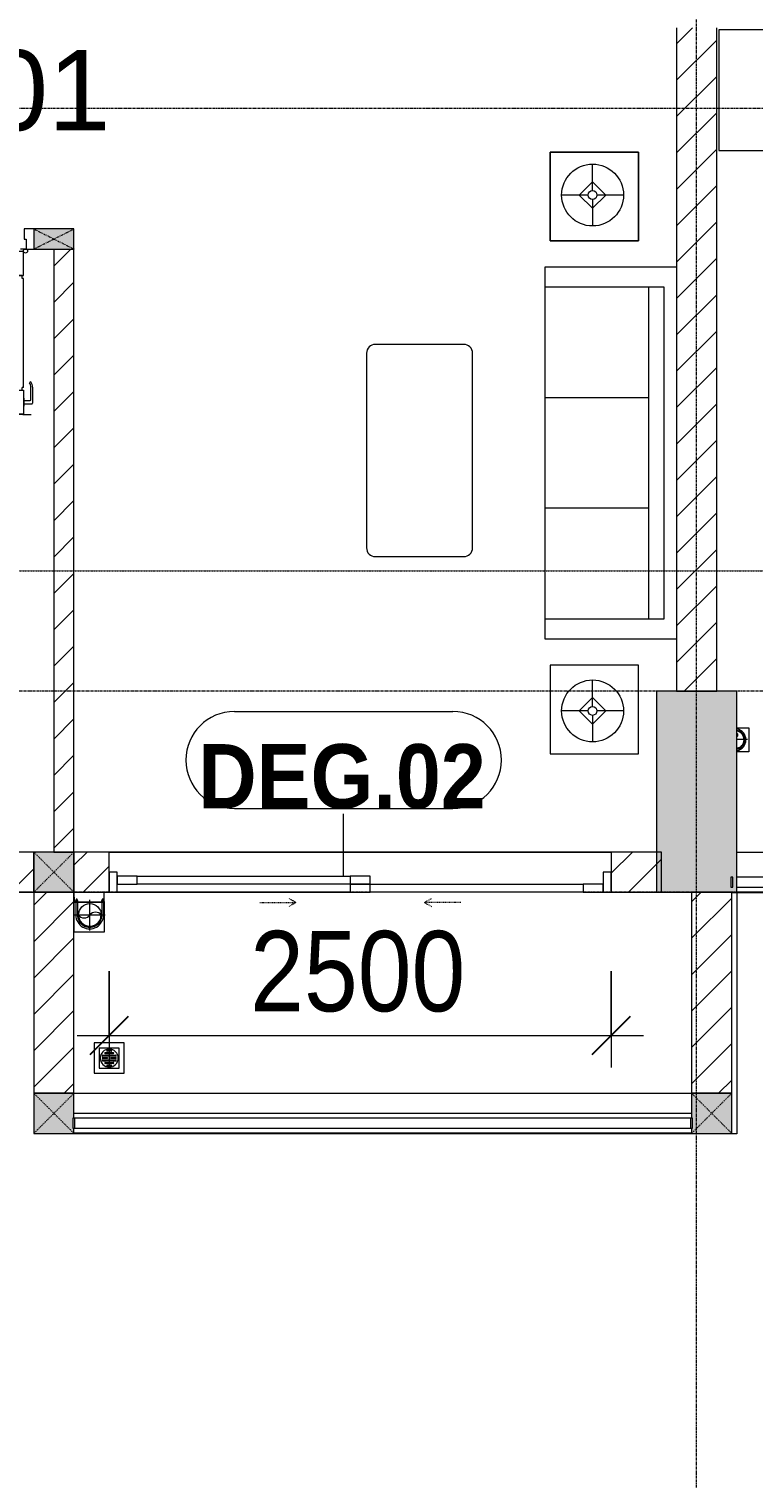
# Model space of a CAD drawing. Header units: millimetres. Extents: x 962 to 241049, y -15958 to 84407.
# Drawn here: x 112607 to 116212, y 21622 to 28832 of the extents above; entities that cross this region are included whole.
import ezdxf

# ---------------------------------------------------------------- set-up
doc = ezdxf.new("R2010")
doc.units = ezdxf.units.MM
for name, pattern in [('Dash', [6, 3, -3]), ('Dash Dot 3_16_', [7.9375, 4.7625, -1.5875, 0, -1.5875]), ('Grid Line', [22.225, 12.7, -3.175, 3.175, -3.175]), ('IMPORT-CENTER _3_', [10.16, 6.35, -1.27, 1.27, -1.27])]:
    doc.linetypes.add(name, pattern=pattern)
for name, color, linetype, lineweight in [('0-1', 7, 'Continuous', 5), ('A-ANNO-DIMS', 211, 'Continuous', 9), ('A-ANNO-DIMS-160', 211, 'Continuous', 9), ('A-AREA-IDEN', 2, 'Continuous', 9), ('A-DETL-GENF-1', 9, 'Continuous', 9), ('A-DOOR', 31, 'Continuous', 9), ('A-DOOR-1', 254, 'Continuous', 9), ('A-DOOR-2', 9, 'Continuous', 9), ('A-DOOR-FRAM', 31, 'Continuous', 9), ('A-DOOR-HDLN', 31, 'Dash', 9), ('A-DOOR-IDEN', 31, 'Continuous', 9), ('A-FLOR-1', 250, 'Continuous', 9), ('A-FLOR-2', 9, 'Continuous', 9), ('A-FLOR-HRAL', 11, 'Continuous', 9), ('A-FLOR-HRAL-1', 254, 'Continuous', 9), ('A-FLOR-HRAL-2', 9, 'Continuous', 9), ('A-WALL', 113, 'Continuous', 9), ('A-WALL-1', 253, 'Continuous', 18), ('A-WALL-2', 9, 'Continuous', 9), ('A-WALL-3', 113, 'Continuous', 18), ('A-WALL-PATT-1', 10, 'Continuous', 9), ('A-WALL-PATT-2', 111, 'Continuous', 9), ('G-ANNO-SYMB-1', 111, 'Dash Dot 3_16_', 18), ('G-IMPT', 8, 'Continuous', 9), ('G-IMPT-1', 254, 'Continuous', 9), ('G-IMPT-2', 8, 'IMPORT-CENTER _3_', 9), ('I-FURN', 30, 'Continuous', 9), ('I-FURN-1', 254, 'Continuous', 9), ('M-EQPM', 50, 'Continuous', 9), ('S-COLS', 52, 'Continuous', 9), ('S-COLS-1', 52, 'Continuous', 5), ('S-COLS-2', 7, 'Continuous', 18), ('S-COLS-4', 254, 'Continuous', 9), ('S-COLS-5', 253, 'Continuous', 18), ('S-COLS-6', 52, 'Continuous', 18), ('S-COLS-7', 52, 'Dash', 9), ('S-COLS-HDLN', 52, 'Dash', 9), ('S-COLS-HDLN-1', 9, 'Dash', 9), ('S-GRID-1', 1, 'Grid Line', 9)]:
    doc.layers.add(name, color=color, linetype=linetype, lineweight=lineweight)
doc.styles.add('Arial_11', font='arial_0.ttf', dxfattribs={"height": 400})
doc.styles.add('Arial_B_5', font='arialbd_0.ttf', dxfattribs={"width": 0.9, "height": 320})
doc.styles.add('UTM Avo', font='UTM Avo.ttf', dxfattribs={"width": 0.9, "height": 400})
doc.dimstyles.new('1_Dim_chi_tiet_2_5', dxfattribs={"dimscale": 304.8, "dimtxt": 399.720379, "dimasz": 0.629921, "dimexe": 0.524934, "dimexo": 0.0625, "dimgap": 0.052493, "dimtad": 1, "dimdec": 0, "dimrnd": 5, "dimzin": 0, "dimdsep": 46, "dimtxsty": 'UTM Avo', "dimblk1": 'OBLIQUE', "dimblk2": 'OBLIQUE', "dimsah": 1, "dimcen": 0.09, "dimdle": 0.524934, "dimazin": 0, "dimtfac": 1, "dimtdec": 4, "dimtix": 1, "dimtmove": 0, "dimatfit": 3, "dimfxl": 1.049869, "dimfxlon": 1, "dimtvp": 1, "dimtolj": 1, "dimtzin": 0, "dimarcsym": 2})
pattern_1 = [(45, (63179.03, 0), (-90.50967, 90.50967), [])]

# ---------------------------------------------------------------- blocks, each defined once
blk = doc.blocks.new('NCV_TKTC_KET CAU_rvt-1-TKCS_MB TẦNG 1')
at = {"layer": 'S-COLS-1'}
h = blk.add_hatch(color=256, dxfattribs=at)
h.paths.add_polyline_path([(52891.5, 24536.9), (52952.6, 24536.9), (52952.6, 25536.9), (52552.6, 25536.9), (52552.6, 24536.9)])
h.paths.add_polyline_path([(52932.6, 24561.9), (52922.6, 24561.9), (52922.6, 24611.9), (52932.6, 24611.9)])
at = {"layer": 'A-FLOR-1'}
for p, q in [((49442.6, 24536.9), (49452.6, 24536.9)), ((52927.6, 24535.3), (54052.6, 24535.3)), ((49652.6, 23336.9), (52727.6, 23336.9))]:
    blk.add_line(p, q, dxfattribs=at)
at = {"layer": 'S-COLS-2'}
for p, q in [((52952.6, 25536.9), (52552.6, 25536.9)), ((52552.6, 25536.9), (52552.6, 24536.9)), ((52952.6, 24536.9), (52952.6, 25536.9)), ((52552.6, 24536.9), (52952.6, 24536.9))]:
    blk.add_line(p, q, dxfattribs=at)
blk = doc.blocks.new('MAY GIAT - MAY GIAT_dwg-348053-TKCS_MB TẦNG 1')
at = {"layer": 'G-IMPT-1', "flags": 128}
blk.add_lwpolyline([(5, 596.6), (5, 2.3), (605, 2.3), (605, 596.6)], close=True, dxfattribs=at)
blk = doc.blocks.new('MAY GIAT - MAY GIAT-348233-TKCS_MB TẦNG 1')
at = {"layer": 'I-FURN-1'}
for p, q in [((5, 596.6), (5, 2.3)), ((605, 596.6), (5, 596.6)), ((605, 2.3), (605, 596.6)), ((5, 2.3), (605, 2.3))]:
    blk.add_line(p, q, dxfattribs=at)
blk.add_blockref('MAY GIAT - MAY GIAT_dwg-348053-TKCS_MB TẦNG 1', (0, 0))
blk = doc.blocks.new('DOOR_CW_01 CANH MO-PANEL KINH - DIW_01-900x2200-CỬA GỖ VÂN LAMINATE-553393-TKCS_MB TẦNG 1')
at = {"layer": 'A-DETL-GENF-1'}
for p, q in [((-397, 872), (-357, 872)), ((-397, 752), (-397, 872)), ((-357, 872), (-357, 752)), ((-442, 737), (-442, 816.5)), ((-399, 820.5), (-438, 820.5)), ((-434, 799.5), (-434, 737)), ((-399, 803.5), (-430, 803.5)), ((-399, 831.8), (-397, 831.8)), ((-399, 792.2), (-399, 831.8)), ((-397, 792.2), (-397, 831.8)), ((-357, 792.2), (-357, 831.8)), ((-355, 831.8), (-357, 831.8)), ((-355, 792.2), (-355, 831.8)), ((-355, 820.5), (-316, 820.5)), ((-355, 803.5), (-324, 803.5)), ((-320, 799.5), (-320, 737)), ((-312, 737), (-312, 816.5)), ((-397, 792.2), (-399, 792.2)), ((-357, 752), (-397, 752)), ((-397, 738), (-391, 738)), ((-397, 738), (-397, 196)), ((-363, 752), (-391, 752)), ((-391, 752), (-391, 738)), ((-363, 738), (-363, 752)), ((-357, 738), (-363, 738)), ((-357, 792.2), (-355, 792.2)), ((-357, 196), (-357, 738)), ((-433.9, 711.2), (-427.3, 715.8)), ((-320.1, 711.2), (-326.7, 715.8)), ((-397, 196), (-391, 196)), ((-357, 182), (-397, 182)), ((-397, 182), (-397, 62)), ((-391, 196), (-391, 182)), ((-391, 182), (-363, 182)), ((-357, 196), (-363, 196)), ((-363, 182), (-363, 196)), ((-357, 62), (-357, 182)), ((-397, 62), (-357, 62))]:
    blk.add_line(p, q, dxfattribs=at)
blk.add_circle((-407, 60), 10, dxfattribs=at)
for centre, radius, start, end in [((-407, 60), 814, 360, 92), ((-438, 816.5), 4, 90, 180), ((-430, 799.5), 4, 90, 180), ((-324, 799.5), 4, 360, 90), ((-316, 816.5), 4, 0, 90), ((-397, 737), 45, 180, 215), ((-397, 737), 37, 180, 215), ((-357, 737), 37, 325, 0), ((-357, 737), 45, 325, 0)]:
    blk.add_arc(centre, radius, start, end, dxfattribs=at)
at = {"layer": 'A-DOOR-2'}
for p, q in [((-410, 50), (-448.4, 50)), ((-410, 0), (-410, 50)), ((-400, 0), (-410, 0)), ((-407, 50), (-382, 50)), ((-400, -50), (-400, 0)), ((410, 0), (400, 0)), ((400, 0), (400, -50)), ((450, 50), (410, 50)), ((410, 50), (410, 0)), ((450, -50), (450, 50)), ((-448.4, -50), (-400, -50)), ((400, -50), (450, -50))]:
    blk.add_line(p, q, dxfattribs=at)
blk = doc.blocks.new('LOBBY_SOFA_1 - LOBBY_SOFA_1-V10-TKCS_MB TẦNG 1')
at = {"layer": 'I-FURN'}
for p, q in [((-2556, -4.9), (-2556, -660)), ((-2457, -66), (-2457, -660)), ((-807, -66), (-2457, -66)), ((-807, -660), (-807, -66)), ((-708, -660), (-708, -4.9)), ((-807, -143), (-2457, -143)), ((-1907, -143), (-1907, -660)), ((-1357, -143), (-1357, -660)), ((-3128.2, -193.5), (-2688.2, -193.5)), ((-3128.2, -633.5), (-3128.2, -193.5)), ((-2688.2, -193.5), (-2688.2, -633.5)), ((-575.9, -193.5), (-575.9, -633.5)), ((-135.9, -193.5), (-575.9, -193.5)), ((-135.9, -633.5), (-135.9, -193.5)), ((-2915.4, -269), (-2915.4, -401)), ((-348.6, -269), (-348.6, -401)), ((-2915.4, -357), (-2981.4, -423)), ((-2849.4, -423), (-2915.4, -357)), ((-414.6, -423), (-348.6, -357)), ((-348.6, -357), (-282.6, -423)), ((-2937.4, -423), (-3069.4, -423)), ((-2981.4, -423), (-2915.4, -489)), ((-2915.4, -489), (-2849.4, -423)), ((-2893.4, -423), (-2761.4, -423)), ((-370.6, -423), (-502.6, -423)), ((-348.6, -489), (-414.6, -423)), ((-282.6, -423), (-348.6, -489)), ((-326.6, -423), (-194.6, -423)), ((-2915.4, -445), (-2915.4, -577)), ((-348.6, -445), (-348.6, -577)), ((-2688.2, -633.5), (-3128.2, -633.5)), ((-575.9, -633.5), (-135.9, -633.5)), ((-2556, -660), (-708, -660)), ((-2172.3, -1064.5), (-2172.3, -1504.5)), ((-1160.3, -1020.5), (-2128.3, -1020.5)), ((-1116.3, -1504.5), (-1116.3, -1064.5)), ((-2128.3, -1548.5), (-1160.3, -1548.5))]:
    blk.add_line(p, q, dxfattribs=at)
for centre, radius in [((-2915.4, -423), 154), ((-348.6, -423), 154), ((-2915.4, -423), 22), ((-348.6, -423), 22)]:
    blk.add_circle(centre, radius, dxfattribs=at)
for centre, start, end in [((-2128.3, -1064.5), 90, 180), ((-1160.3, -1064.5), 0, 90), ((-2128.3, -1504.5), 180, 270), ((-1160.3, -1504.5), 270, 0)]:
    blk.add_arc(centre, 44, start, end, dxfattribs=at)
at = {"layer": 'I-FURN-1'}
for p, q in [((-2556, -4.9), (-2556, -660)), ((-708, -660), (-708, -4.9)), ((-2688.2, -193.5), (-3128.2, -193.5)), ((-3128.2, -193.5), (-3128.2, -633.5)), ((-2688.2, -633.5), (-2688.2, -193.5)), ((-135.9, -193.5), (-575.9, -193.5)), ((-575.9, -193.5), (-575.9, -633.5)), ((-135.9, -633.5), (-135.9, -193.5)), ((-3128.2, -633.5), (-2688.2, -633.5)), ((-575.9, -633.5), (-135.9, -633.5)), ((-2556, -660), (-708, -660)), ((-2172.3, -1064.5), (-2172.3, -1504.5)), ((-1160.3, -1020.5), (-2128.3, -1020.5)), ((-1116.3, -1504.5), (-1116.3, -1064.5)), ((-2128.3, -1548.5), (-1160.3, -1548.5))]:
    blk.add_line(p, q, dxfattribs=at)
for centre, start, end in [((-2128.3, -1064.5), 90, 180), ((-1160.3, -1064.5), 0, 90), ((-2128.3, -1504.5), 180, 270), ((-1160.3, -1504.5), 270, 0)]:
    blk.add_arc(centre, 44, start, end, dxfattribs=at)
blk = doc.blocks.new('Railing - 50 x 10mm-457210-TKCS_MB TẦNG 1')
at = {"layer": 'A-FLOR-HRAL-2'}
for p, q in [((25, 5), (-25, 5)), ((-25, 5), (-25, -5)), ((25, -5), (25, 5)), ((-25, -5), (25, -5))]:
    blk.add_line(p, q, dxfattribs=at)
blk = doc.blocks.new('Railing - Railing-641392-TKCS_MB TẦNG 1')
at = {"layer": 'A-FLOR-HRAL-2'}
for p, q in [((31139.1, 15351.2), (30044.1, 15351.2)), ((30044.1, 15301.2), (31139.1, 15301.2))]:
    blk.add_line(p, q, dxfattribs=at)
at = {"rotation": 90.00000000000001}
for p in [(30019.1, 15326.2), (31144.1, 15326.2)]:
    blk.add_blockref('Railing - 50 x 10mm-457210-TKCS_MB TẦNG 1', p, dxfattribs=at)
blk = doc.blocks.new('G1_SOF - BO TRU - 100x200-745959-TKCS_MB TẦNG 1')
at = {"layer": 'S-COLS'}
blk.add_hatch(color=256, dxfattribs=at).paths.add_polyline_path([(50, -100), (50, 100), (-50, 100), (-50, -100)])
at = {"layer": 'S-COLS-5'}
for p, q in [((50, 100), (-50, 100)), ((-50, 100), (-50, -100)), ((50, -100), (50, 100)), ((-50, -100), (50, -100))]:
    blk.add_line(p, q, dxfattribs=at)
at = {"layer": 'S-COLS-HDLN-1'}
for p, q in [((50, 100), (-50, -100)), ((-50, 100), (50, -100))]:
    blk.add_line(p, q, dxfattribs=at)
blk = doc.blocks.new('NCV_TKTC_TANG 1_rvt-1-TKCS_MB TẦNG 1')
at = {"layer": 'A-WALL-PATT-1'}
h = blk.add_hatch(dxfattribs=at)
h.set_pattern_fill('FP_1', color=256, style=0, pattern_type=2)
h.set_pattern_definition([(45, (0, 0), (-90.50967, 90.50967), [])])
h.paths.add_polyline_path([(49652.6, 24736.9), (49652.6, 27736.9), (49552.6, 27736.9), (49552.6, 24736.9)])
at = {"layer": 'A-FLOR-2'}
for p, q in [((49827.6, 24736.9), (52327.6, 24736.9)), ((52327.6, 24736.9), (49827.6, 24736.9)), ((49867.6, 24536.9), (51027.6, 24536.9)), ((49652.6, 23536.9), (52727.6, 23536.9))]:
    blk.add_line(p, q, dxfattribs=at)
at = {"layer": 'A-WALL-1'}
for p, q in [((49552.6, 27736.9), (49552.6, 24736.9)), ((49652.6, 24736.9), (49652.6, 27736.9)), ((49552.6, 24736.9), (49652.6, 24736.9))]:
    blk.add_line(p, q, dxfattribs=at)
at = {"layer": 'A-WALL-2'}
for p, q in [((52952.6, 24736.9), (54052.2, 24736.9)), ((54052.2, 24536.9), (52952.6, 24536.9))]:
    blk.add_line(p, q, dxfattribs=at)
at = {"layer": 'A-DOOR-1', "rotation": 180}
blk.add_blockref('DOOR_CW_01 CANH MO-PANEL KINH - DIW_01-900x2200-CỬA GỖ VÂN LAMINATE-553393-TKCS_MB TẦNG 1', (49004.2, 27786.9), dxfattribs=at)
at = {"layer": 'A-FLOR-HRAL-1'}
blk.add_blockref('Railing - Railing-641392-TKCS_MB TẦNG 1', (22908.5, 9260.7), dxfattribs=at)
at = {"layer": 'I-FURN-1'}
for name, p, rotation in [('MAY GIAT - MAY GIAT-348233-TKCS_MB TẦNG 1', (53459.2, 28222), 90), ('LOBBY_SOFA_1 - LOBBY_SOFA_1-V10-TKCS_MB TẦNG 1', (52657.5, 25090.4), 270.0000000000005)]:
    blk.add_blockref(name, p, dxfattribs=dict(at, rotation=rotation))
at = {"layer": 'S-COLS-4', "rotation": 89.99999999999945}
blk.add_blockref('G1_SOF - BO TRU - 100x200-745959-TKCS_MB TẦNG 1', (49552.6, 27786.9), dxfattribs=at)
blk = doc.blocks.new('DEG_02-DEG_03 - DEG_02-2500x2400mm-CỬA ĐI 02 CÁNH TRƯỢT-625766-TKCS_MB TẦNG 1')
at = {"layer": 'A-DOOR'}
for p, q in [((-1110, 100), (-1210, 100)), ((-1210, 100), (-1210, 60)), ((-1110, 60), (-1110, 100)), ((-1110, 100), (-50, 100)), ((50, 100), (-50, 100)), ((-50, 100), (-50, 60)), ((50, 60), (50, 100)), ((-1210, 60), (-1110, 60)), ((-50, 60), (-1110, 60)), ((50, 60), (-50, 60)), ((-50, 60), (-50, 20)), ((-50, 60), (50, 60)), ((-50, 20), (50, 20)), ((50, 20), (50, 60)), ((50, 60), (1110, 60)), ((1110, 20), (50, 20)), ((1210, 60), (1110, 60)), ((1110, 60), (1110, 20)), ((1110, 20), (1210, 20)), ((1210, 20), (1210, 60))]:
    blk.add_line(p, q, dxfattribs=at)
at = {"layer": 'A-DOOR-FRAM'}
for p, q in [((-1210, 100), (-1250, 100)), ((-1250, 100), (-1250, 0)), ((-1210, 0), (-1210, 100)), ((1250, 100), (1210, 100)), ((1210, 100), (1210, 0)), ((1250, 0), (1250, 100)), ((-1250, 0), (-1210, 0)), ((1210, 0), (1250, 0))]:
    blk.add_line(p, q, dxfattribs=at)
at = {"layer": 'A-DOOR-HDLN'}
for p, q in [((-500.4, 151.1), (-320.4, 151.1)), ((-320.4, 151.1), (-355, 171.1)), ((-320.4, 151.1), (-355, 131.1)), ((320.4, 151.1), (355, 171.1)), ((320.4, 151.1), (355, 131.1)), ((500.4, 151.1), (320.4, 151.1))]:
    blk.add_line(p, q, dxfattribs=at)
blk = doc.blocks.new('Railing - 50 x 10mm-1251311-TKCS_MB TẦNG 1')
at = {"layer": 'A-FLOR-HRAL'}
for p, q in [((25, 5), (-25, 5)), ((-25, 5), (-25, -5)), ((25, -5), (25, 5)), ((-25, -5), (25, -5))]:
    blk.add_line(p, q, dxfattribs=at)
blk = doc.blocks.new('Railing - Railing-1602668-TKCS_MB TẦNG 1')
at = {"layer": 'A-FLOR-HRAL'}
for p, q in [((52722.6, 23412.4), (49657.6, 23412.4)), ((49657.6, 23362.4), (52722.6, 23362.4))]:
    blk.add_line(p, q, dxfattribs=at)
at = {"rotation": 90}
for p in [(49652.6, 23387.4), (52727.6, 23387.4)]:
    blk.add_blockref('Railing - 50 x 10mm-1251311-TKCS_MB TẦNG 1', p, dxfattribs=at)
blk = doc.blocks.new('TKTC_XREF_251221_MB TANG 1 - TKTC_XREF_260130_MB TANG 1_dwg_THU NUOC - THU NUOC-444531-TKCS_MB TẦNG 1-4202120-TKCS_MB TẦNG 1')
at = {"layer": 'M-EQPM'}
for p, q in [((-23.3, 10.8), (40.9, 10.8)), ((40.9, 4.8), (-23.3, 4.8)), ((-11, 23.3), (28.5, 23.3)), ((28.5, 17.3), (-11, 17.3)), ((-1.1, 35.6), (18.5, 35.6)), ((18.5, 29.6), (-1.1, 29.6)), ((-23.3, -13.6), (40.9, -13.6)), ((40.9, -19.6), (-23.3, -19.6)), ((-11, -26.1), (28.5, -26.1)), ((28.5, -32.1), (-11, -32.1)), ((-1.1, -38.5), (18.5, -38.5)), ((18.5, -44.5), (-1.1, -44.5))]:
    blk.add_line(p, q, dxfattribs=at)
at = {"layer": 'M-EQPM', "flags": 128}
for points in [[(83.7, -79.4), (83.7, 70.6), (-66.3, 70.6), (-66.3, -79.4)], [(58.7, -54.4), (58.7, 45.6), (-41.3, 45.6), (-41.3, -54.4)]]:
    blk.add_lwpolyline(points, close=True, dxfattribs=at)
for points in [[(-23.3, -1.2), (0.7, -1.2), (0.7, -7.2), (-23.3, -7.2)], [(40.9, -7.2), (16.7, -7.2), (16.7, -1.2), (40.9, -1.2)]]:
    blk.add_lwpolyline(points, dxfattribs=at)
at = {"layer": 'M-EQPM'}
for centre, radius, start, end in [((8.7, -4.4), 45, 360, 180), ((8.7, -4.4), 45, 360, 180), ((-23.3, 7.8), 3, 90, 270), ((-11, 20.3), 3, 90, 270), ((-1.1, 32.6), 3, 90, 270), ((18.5, 32.6), 3, 270, 90), ((28.5, 20.3), 3, 270, 90), ((40.9, 7.8), 3, 270, 90), ((8.7, -4.4), 45, 180, 360), ((8.7, -4.4), 45, 180, 360), ((-23.3, -4.2), 3, 90, 270), ((-23.3, -16.6), 3, 90, 270), ((-11, -29.1), 3, 90, 270), ((-1.1, -41.5), 3, 90, 270), ((18.5, -41.5), 3, 270, 90), ((28.5, -29.1), 3, 270, 90), ((40.9, -4.2), 3, 270, 90), ((40.9, -16.6), 3, 270, 90)]:
    blk.add_arc(centre, radius, start, end, dxfattribs=at)
blk = doc.blocks.new('TKTC_XREF_251221_MB TANG 1 - TKTC_XREF_260130_MB TANG 1_dwg_CUM U_DN100-4202112-TKCS_MB TẦNG 1')
at = {"layer": 'G-IMPT'}
blk.add_hatch(color=256, dxfattribs=at).paths.add_polyline_path([(0, 61), (0, 57), (14.8, 55.1), (28.5, 49.4), (40.3, 40.3), (49.4, 28.5), (55.1, 14.8), (57, 0), (55.1, -14.8), (49.4, -28.5), (40.3, -40.3), (28.5, -49.4), (14.8, -55.1), (0, -57), (0, -61), (15.8, -58.9), (30.5, -52.8), (43.1, -43.1), (52.8, -30.5), (59.7, -9.6), (61, 0), (58.9, 15.8), (52.8, 30.5), (43.1, 43.1), (30.5, 52.8), (15.8, 58.9)])
for p, q in [((-79.1, 66.6), (-79.1, 63.4)), ((-76.6, 66.6), (-76.6, 63.4)), ((-74.6, 66.6), (-74.6, 63.4)), ((-72.7, 69.3), (-72.7, 60.7)), ((-66.9, 67.9), (-71.7, 67.9)), ((-66.9, 62.1), (-71.7, 62.1)), ((-65, 69), (0, 69)), ((-79.1, -63.4), (-79.1, -66.6)), ((-76.6, -63.4), (-76.6, -66.6)), ((-74.6, -63.4), (-74.6, -66.6)), ((-72.7, -60.7), (-72.7, -69.3)), ((-66.9, -62.1), (-71.7, -62.1)), ((-66.9, -67.9), (-71.7, -67.9)), ((-65, -69), (0, -69))]:
    blk.add_line(p, q, dxfattribs=at)
at = {"layer": 'G-IMPT', "flags": 128}
for points in [[(-66.9, 70.8), (-66.9, 72.7), (-65, 72.7), (-65, 57.3), (-66.9, 57.3), (-66.9, 59.2)], [(-72.7, 67.6), (-78.1, 67.6), (-78.1, 62.4), (-72.7, 62.4)], [(-71.7, 59.2), (-66.9, 59.2), (-66.9, 70.8), (-71.7, 70.8)], [(-65, 61), (0, 61), (0, 57)], [(-72.7, -62.4), (-78.1, -62.4), (-78.1, -67.6), (-72.7, -67.6)], [(-71.7, -70.8), (-66.9, -70.8), (-66.9, -59.2), (-71.7, -59.2)], [(-66.9, -59.2), (-66.9, -57.3), (-65, -57.3), (-65, -72.7), (-66.9, -72.7), (-66.9, -70.8)], [(-65, -61), (0, -61), (0, -57)]]:
    blk.add_lwpolyline(points, dxfattribs=at)
at = {"layer": 'G-IMPT'}
for centre, radius, start, end in [((-78.1, 66.6), 0.96, 90, 180), ((-78.1, 63.4), 0.96, 180, 270), ((-71.1, 69.3), 1.56, 112.61986, 247.38014), ((-67.9, 65), 4.8, 143.1301, 216.8699), ((-71.1, 60.7), 1.56, 112.61986, 247.38014), ((0, 0), 69, 270, 90), ((0, 0), 61, 270, 90), ((0, 0), 57, 270, 90), ((-78.1, -63.4), 0.96, 90, 180), ((-78.1, -66.6), 0.96, 180, 270), ((-71.1, -60.7), 1.56, 112.61986, 247.38014), ((-67.9, -65), 4.8, 143.1301, 216.8699), ((-71.1, -69.3), 1.56, 112.61986, 247.38014)]:
    blk.add_arc(centre, radius, start, end, dxfattribs=at)
blk = doc.blocks.new('TKTC_XREF_251221_MB TANG 1 - TKTC_XREF_260130_MB TANG 1_dwg_$cc-4202125-TKCS_MB TẦNG 1')
at = {"layer": 'G-IMPT'}
blk.add_circle((0, 0), 0.5, dxfattribs=at)
for centre, radius, start, end in [((0, 0), 0.5, 90, 270), ((0.188, 0.25), 0.313, 126.8699, 233.1301), ((-0.188, -0.25), 0.313, 306.8699, 53.1301)]:
    blk.add_arc(centre, radius, start, end, dxfattribs=at)
at = {"layer": 'G-IMPT-2'}
for p, q in [((0, -0.673), (0, 0.673)), ((-0.673, 0), (0.673, 0))]:
    blk.add_line(p, q, dxfattribs=at)
blk = doc.blocks.new('TKTC_XREF_251221_MB TANG 1 - TKTC_XREF_260130_MB TANG 1_dwg_CUM U_DN100-V171-TKCS_MB TẦNG 1')
at = {"layer": 'G-IMPT'}
blk.add_hatch(color=256, dxfattribs=at).paths.add_polyline_path([(11.2, -59.5), (15.8, -58.9), (30.5, -52.8), (43.1, -43.1), (52.8, -30.5), (58.9, -15.8), (61, 0), (58.9, 15.8), (52.8, 30.5), (43.1, 43.1), (30.5, 52.8), (11.3, 58.4), (11.3, 55.5), (14.8, 55.1), (28.5, 49.4), (40.3, 40.3), (49.4, 28.5), (55.1, 14.8), (57, 0), (55.1, -14.8), (49.4, -28.5), (40.3, -40.3), (28.5, -49.4), (11.2, -58.4)])
for radius, start, end in [(69, 279.89732, 79.96234), (61, 281.64406, 78.21371), (57, 282.46659, 77.392)]:
    blk.add_arc((0, 0), radius, start, end, dxfattribs=at)
blk = doc.blocks.new('TKTC_XREF_251221_MB TANG 1 - TKTC_XREF_260130_MB TANG 1_dwg_$cc-V172-TKCS_MB TẦNG 1')
at = {"layer": 'G-IMPT'}
for centre, radius, start, end in [((0, 0), 0.5, 100.95082, 258.38154), ((0, 0), 0.5, 102.11683, 257.33674), ((0.188, 0.25), 0.313, 160.71808, 198.87604)]:
    blk.add_arc(centre, radius, start, end, dxfattribs=at)
at = {"layer": 'G-IMPT-2'}
blk.add_line((-0.673, 0), (-0.081, 0), dxfattribs=at)
blk = doc.blocks.new('TKTC_XREF_251221_MB TANG 1 - TKTC_XREF_260130_MB TANG 1_dwg-4202109-TKCS_MB TẦNG 1')
at = {"layer": 'G-IMPT'}
blk.add_line((-150199.1, -375992.1), (-150139.4, -375992.1), dxfattribs=at)
at = {"layer": 'G-IMPT', "flags": 128}
for points in [[(-150139.4, -375992), (-150139.4, -376111.5), (-150199.1, -376111.5)], [(-153499.1, -376809.7), (-153498.8, -376858.2), (-153348.3, -376858.2), (-153348.6, -376809.7)]]:
    blk.add_lwpolyline(points, dxfattribs=at)
blk.add_lwpolyline([(-153348.6, -376858.4), (-153348.6, -377008), (-153498.9, -377008), (-153498.9, -376858.4)], close=True, dxfattribs=at)
at = {"extrusion": (0, 0, -1), "xscale": 90.00000000005114, "yscale": 90.00000000005114, "zscale": -90.00000000005114, "rotation": 0.3047175217251739}
blk.add_blockref('TKTC_XREF_251221_MB TANG 1 - TKTC_XREF_260130_MB TANG 1_dwg_$cc-V172-TKCS_MB TẦNG 1', (150206.4, -376049.6), dxfattribs=at)
for name, p, xscale, yscale, zscale, rotation in [('TKTC_XREF_251221_MB TANG 1 - TKTC_XREF_260130_MB TANG 1_dwg_CUM U_DN100-V171-TKCS_MB TẦNG 1', (-150208, -376051.4), 0.789473684210524, 0.789473684210524, 0.789473684210524, 0.06930925665188988), ('TKTC_XREF_251221_MB TANG 1 - TKTC_XREF_260130_MB TANG 1_dwg_CUM U_DN100-4202112-TKCS_MB TẦNG 1', (-153421, -376923.3), 0.9975000000000007, 0.9975000000000007, 0.9975000000000007, 270.0009913382947), ('TKTC_XREF_251221_MB TANG 1 - TKTC_XREF_260130_MB TANG 1_dwg_$cc-4202125-TKCS_MB TẦNG 1', (-153420.1, -376923.3), 113.7150000000073, 113.7150000000073, 113.7150000000073, 89.99900866374671)]:
    blk.add_blockref(name, p, dxfattribs=dict(xscale=xscale, yscale=yscale, zscale=zscale, rotation=rotation))
blk.add_blockref('TKTC_XREF_251221_MB TANG 1 - TKTC_XREF_260130_MB TANG 1_dwg_THU NUOC - THU NUOC-444531-TKCS_MB TẦNG 1-4202120-TKCS_MB TẦNG 1', (-153332.3, -377630.4))
blk = doc.blocks.new('TKTC_XREF_251221_MB TANG 1 - TKTC_XREF_251221_MB TANG 1-2038492-TKCS_MB TẦNG 1')
blk.add_blockref('TKTC_XREF_251221_MB TANG 1 - TKTC_XREF_260130_MB TANG 1_dwg-4202109-TKCS_MB TẦNG 1', (169499.1, 384109.7))
blk = doc.blocks.new('G1_SOF - BO TRU - 200x200-3050151-TKCS_MB TẦNG 1')
at = {"layer": 'S-COLS-HDLN'}
for p, q in [((-100, 100), (100, -100)), ((100, 100), (-100, -100))]:
    blk.add_line(p, q, dxfattribs=at)
blk = doc.blocks.new('DIMBLOCK63-TKCS_MB TẦNG 1')
at = {"layer": 'A-ANNO-DIMS-160'}
for p, q in [((113006.6, 24144.7), (113006.6, 23664.7)), ((113006.6, 23824.7), (113006.6, 24144.7)), ((115506.6, 24144.7), (115506.6, 23664.7)), ((115506.6, 23824.7), (115506.6, 24144.7)), ((112846.6, 23824.7), (115666.6, 23824.7))]:
    blk.add_line(p, q, dxfattribs=at)
at = {"layer": 'A-ANNO-DIMS-160', "lineweight": 25}
for p, q in [((113006.6, 23824.7), (113102.6, 23920.7)), ((115506.6, 23824.7), (115602.6, 23920.7)), ((113006.6, 23824.7), (112910.6, 23728.7)), ((115506.6, 23824.7), (115410.6, 23728.7))]:
    blk.add_line(p, q, dxfattribs=at)
at = {"layer": 'A-ANNO-DIMS-160', "color": 0, "insert": (113708.8, 24344.4), "char_height": 400, "width": 1314.636, "attachment_point": 1, "line_spacing_factor": 1.110334, "style": 'UTM Avo'}
blk.add_mtext('2500', dxfattribs=at)
blk = doc.blocks.new('_Oblique')
at = {"color": 0, "linetype": 'ByBlock', "lineweight": -2}
blk.add_line((-0.5, -0.5), (0.5, 0.5), dxfattribs=at)
blk = doc.blocks.new('STN_Door Tag - STN_Door Tag-1788670-TKCS_MB TẦNG 1')
at = {"layer": 'A-DOOR-IDEN'}
for p, q in [((-3.37, 1.495), (3.431, 1.495)), ((-3.37, -1.524), (3.431, -1.524))]:
    blk.add_line(p, q, dxfattribs=at)
for centre, start, end in [((-3.37, -0.015), 90, 270), ((3.431, -0.015), 270, 90)]:
    blk.add_arc(centre, 1.509, start, end, dxfattribs=at)

msp = doc.modelspace()

# ---------------------------------------------------------------- hatches: boundary and pattern name
at = {"layer": 'A-WALL-PATT-2'}
h = msp.add_hatch(dxfattribs=at)
h.set_pattern_fill('FP_1', color=256, style=0, pattern_type=2)
h.set_pattern_definition(pattern_1)
h.paths.add_polyline_path([(116031.6, 25536.9), (116031.6, 28836.9), (115831.6, 28836.9), (115831.6, 25536.9)])
h.paths.add_polyline_path([(116031.6, 29036.9), (116031.6, 32237), (115831.6, 32237), (115831.6, 29036.9)])
h = msp.add_hatch(dxfattribs=at)
h.set_pattern_fill('FP_1', color=256, style=0, pattern_type=2)
h.set_pattern_definition(pattern_1)
h.paths.add_polyline_path([(112631.6, 24536.9), (112631.6, 24736.9), (111631.6, 24736.9), (111631.6, 24537.4), (112621.6, 24537.4)])
h.paths.add_polyline_path([(110231.6, 24537.4), (110231.6, 24736.9), (109231.6, 24736.9), (109231.6, 24537.4)])
h = msp.add_hatch(dxfattribs=at)
h.set_pattern_fill('FP_1', color=256, style=0, pattern_type=2)
h.set_pattern_definition(pattern_1)
h.paths.add_polyline_path([(113006.6, 24536.9), (113006.6, 24736.9), (112831.6, 24736.9), (112831.6, 24536.9), (112846.5, 24536.9)])
h.paths.add_polyline_path([(115756.6, 24536.9), (115756.6, 24736.9), (115506.6, 24736.9), (115506.6, 24536.9)])
h = msp.add_hatch(dxfattribs=at)
h.set_pattern_fill('FP_1', color=256, style=0, pattern_type=2)
h.set_pattern_definition(pattern_1)
h.paths.add_polyline_path([(112831.6, 23536.9), (112831.6, 24536.9), (112631.6, 24536.9), (112631.6, 23536.9)])
h = msp.add_hatch(dxfattribs=at)
h.set_pattern_fill('FP_1', color=256, style=0, pattern_type=2)
h.set_pattern_definition(pattern_1)
h.paths.add_polyline_path([(115906.6, 23536.9), (116106.6, 23536.9), (116106.6, 24536.9), (115906.6, 24536.9), (115906.6, 23616.9)])
at = {"layer": 'S-COLS-1'}
for points in [[(112831.6, 24536.9), (112831.6, 24736.9), (112631.6, 24736.9), (112631.6, 24536.9)], [(112631.6, 23336.9), (112831.6, 23336.9), (112831.6, 23362.4), (112826.6, 23362.4), (112826.6, 23412.4), (112831.6, 23412.4), (112831.6, 23536.9), (112631.6, 23536.9)], [(116106.6, 23336.9), (116106.6, 23536.9), (115906.6, 23536.9), (115906.6, 23412.4), (115911.6, 23412.4), (115911.6, 23362.4), (115906.6, 23362.4), (115906.6, 23336.9), (115911.6, 23336.9)]]:
    msp.add_hatch(color=256, dxfattribs=at).paths.add_polyline_path(points)

# ---------------------------------------------------------------- linework, layer by layer
at = {"layer": 'A-DOOR-IDEN'}
msp.add_line((114173.9, 24615.3), (114174.2, 24926.7), dxfattribs=at)
at = {"layer": 'A-WALL'}
for p, q in [((112631.6, 24536.9), (112631.6, 24736.9)), ((112831.6, 24736.9), (112831.6, 24536.9)), ((113006.6, 24736.9), (115506.6, 24736.9)), ((112621.6, 24536.9), (111631.6, 24536.9)), ((112831.6, 24536.9), (112631.6, 24536.9)), ((114206.6, 24536.9), (113046.6, 24536.9)), ((116131.6, 24535.3), (116131.6, 23335.3)), ((112631.6, 23536.9), (112831.6, 23536.9)), ((115906.6, 23536.9), (116106.6, 23536.9)), ((112831.6, 23437.4), (115906.6, 23437.4)), ((115906.6, 23337.4), (112831.6, 23337.4)), ((116131.6, 23335.3), (112831.7, 23335.3))]:
    msp.add_line(p, q, dxfattribs=at)
at = {"layer": 'A-WALL-3'}
for p, q in [((115831.6, 28836.9), (115831.6, 25536.9)), ((116031.6, 25536.9), (116031.6, 28836.9)), ((115831.6, 25536.9), (116031.6, 25536.9)), ((112631.6, 24736.9), (111631.6, 24736.9)), ((113006.6, 24736.9), (112831.6, 24736.9)), ((113006.6, 24536.9), (113006.6, 24736.9)), ((115756.6, 24736.9), (115506.6, 24736.9)), ((115506.6, 24736.9), (115506.6, 24536.9)), ((115756.6, 24536.9), (115756.6, 24736.9)), ((111631.6, 24537.4), (112621.6, 24537.4)), ((112621.6, 24537.4), (112621.6, 24536.9)), ((112621.6, 24536.9), (112631.6, 24536.9)), ((112631.6, 24536.9), (112631.6, 23536.9)), ((112831.6, 23536.9), (112831.6, 24536.9)), ((112831.6, 24536.9), (113006.6, 24536.9)), ((115506.6, 24536.9), (115756.6, 24536.9)), ((115906.6, 24536.9), (115906.6, 23536.9)), ((116106.6, 24536.9), (115906.6, 24536.9)), ((116106.6, 23536.9), (116106.6, 24536.9))]:
    msp.add_line(p, q, dxfattribs=at)
at = {"layer": 'G-ANNO-SYMB-1'}
msp.add_line((90628.5, 26135.3), (198105.9, 26135.3), dxfattribs=at)
at = {"layer": 'S-COLS'}
for p, q in [((112631.6, 24736.9), (112631.6, 24536.9)), ((112831.6, 24536.9), (112831.6, 24736.9)), ((112631.6, 24536.9), (112831.6, 24536.9)), ((112831.6, 23536.9), (112631.6, 23536.9)), ((116106.6, 23536.9), (115906.6, 23536.9))]:
    msp.add_line(p, q, dxfattribs=at)
at = {"layer": 'S-COLS-6'}
for p, q in [((112831.6, 24736.9), (112631.6, 24736.9)), ((112631.6, 23536.9), (112631.6, 23336.9)), ((112831.6, 23412.4), (112831.6, 23536.9)), ((115906.6, 23536.9), (115906.6, 23412.4)), ((116106.6, 23336.9), (116106.6, 23536.9)), ((112831.6, 23336.9), (112831.6, 23362.4)), ((115906.6, 23362.4), (115906.6, 23336.9)), ((112631.6, 23336.9), (112831.6, 23336.9)), ((115906.6, 23336.9), (116106.6, 23336.9))]:
    msp.add_line(p, q, dxfattribs=at)
at = {"layer": 'S-GRID-1'}
for p, q in [((115931.6, 15532), (115931.6, 78459.2)), ((192368.8, 28436.9), (96265.8, 28436.9)), ((190336.8, 25536.9), (98297.8, 25536.9)), ((192368.8, 24536.9), (96265.8, 24536.9))]:
    msp.add_line(p, q, dxfattribs=at)

# ---------------------------------------------------------------- block references
at = {"layer": '0-1'}
for name in ['NCV_TKTC_KET CAU_rvt-1-TKCS_MB TẦNG 1', 'NCV_TKTC_TANG 1_rvt-1-TKCS_MB TẦNG 1']:
    msp.add_blockref(name, (63179, 0), dxfattribs=at)
at = {"layer": 'A-DOOR', "rotation": 180}
msp.add_blockref('DEG_02-DEG_03 - DEG_02-2500x2400mm-CỬA ĐI 02 CÁNH TRƯỢT-625766-TKCS_MB TẦNG 1', (114256.6, 24636.9), dxfattribs=at)
at = {"layer": 'A-DOOR-IDEN', "xscale": 159.9999999999999, "yscale": 159.9999999999999, "zscale": 159.9999999999999}
msp.add_blockref('STN_Door Tag - STN_Door Tag-1788670-TKCS_MB TẦNG 1', (114169.3, 25197), dxfattribs=at)
at = {"layer": 'A-FLOR-HRAL'}
msp.add_blockref('Railing - Railing-1602668-TKCS_MB TẦNG 1', (63179, 0), dxfattribs=at)
at = {"layer": 'M-EQPM'}
msp.add_blockref('TKTC_XREF_251221_MB TANG 1 - TKTC_XREF_251221_MB TANG 1-2038492-TKCS_MB TẦNG 1', (96831.6, 17236.9), dxfattribs=at)
at = {"layer": 'S-COLS-7'}
for p in [(112731.6, 24636.9), (112731.6, 23436.9), (116006.6, 23436.9)]:
    msp.add_blockref('G1_SOF - BO TRU - 200x200-3050151-TKCS_MB TẦNG 1', p, dxfattribs=at)

# ---------------------------------------------------------------- texts
at = {"layer": 'A-AREA-IDEN', "insert": (111894.9, 28321.5), "char_height": 400, "width": 2233.6, "attachment_point": 8, "line_spacing_factor": 0.936439, "style": 'Arial_11'}
msp.add_mtext('\\pt8,16,24,32,40,48,56,64,72,80,88,96,104,112,120,128,136,144,152,160,168,176,184,192,200,208,216,224,232,240,248,256;A1.01.01', dxfattribs=at)
at = {"layer": 'A-DOOR-IDEN', "insert": (114166.1, 25111.6), "char_height": 320, "width": 1467.36, "attachment_point": 5, "line_spacing_factor": 0.936439, "style": 'Arial_B_5'}
msp.add_mtext('\\pt7.2,14.4,21.6,28.8,36,43.2,50.4,57.6,64.8,72,79.2,86.4,93.6,100.8,108,115.2,122.4,129.6,136.8,144,151.2,158.4,165.6,172.8,180,187.2,194.4,201.6,208.8,216,223.2,230.4;DEG.02', dxfattribs=at)

# ---------------------------------------------------------------- dimensions: what is measured, and where the dimension line sits
at = {"layer": 'A-ANNO-DIMS'}
dim = msp.add_linear_dim(base=(115506.6, 23824.7), p1=(113006.6, 24144.7), p2=(115506.6, 24144.7), dimstyle='1_Dim_chi_tiet_2_5', override={"dimpost": '<>', "dimfxl": 2500}, dxfattribs=at)
dim.commit()
dim.dimension.update_dxf_attribs({"geometry": 'DIMBLOCK63-TKCS_MB TẦNG 1', "text_midpoint": (114256.6, 24047.7)})

doc.saveas('drawing.dxf')
